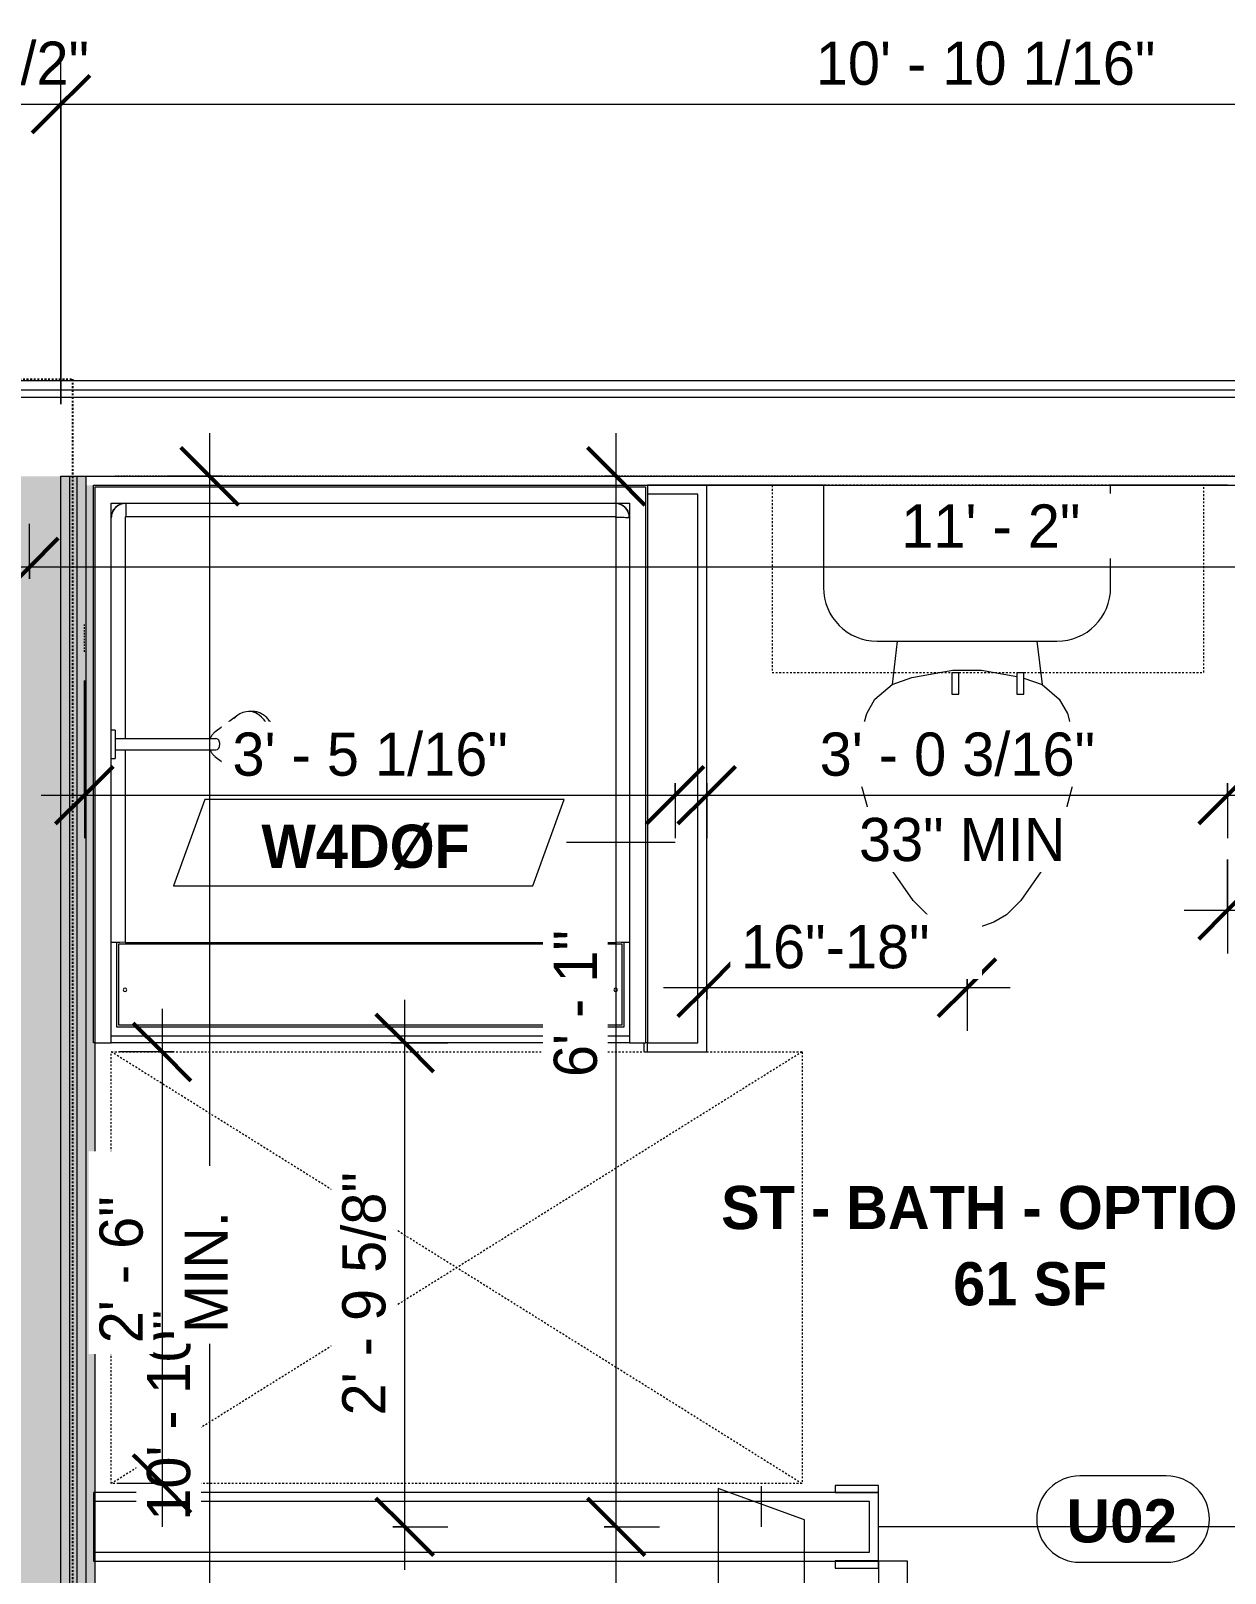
# Model space of a CAD drawing. Header units: inches. Extents: x -4058 to -1781, y 9814 to 12264.
# Drawn here: x -3338.6 to -3255.6, y 10297.8 to 10405 of the extents above; entities that cross this region are included whole.
import ezdxf

# ---------------------------------------------------------------- set-up
doc = ezdxf.new("R2010")
doc.units = ezdxf.units.IN
doc.header["$MEASUREMENT"] = 0
for name, pattern in [('Dash', [0.25, 0.125, -0.125]), ('Dash 3_32_', [0.1875, 0.09375, -0.09375]), ('Dash_2_', [0.25, 0.125, -0.125])]:
    doc.linetypes.add(name, pattern=pattern)
for name, color, linetype, lineweight in [('0-1', 7, 'Continuous', 5), ('A-ANNO-DIMS', 211, 'Continuous', 9), ('A-ANNO-DIMS-32', 211, 'Continuous', 9), ('A-AREA-IDEN', 2, 'Continuous', 9), ('A-DETL-1', 90, 'Dash 3_32_', 9), ('A-DOOR-2', 31, 'Continuous', 9), ('A-DOOR-IDEN', 31, 'Continuous', 9), ('A-FLOR-2', 192, 'Continuous', 9), ('A-GENM', 5, 'Continuous', 9), ('A-GENM-2', 147, 'Dash', 9), ('A-WALL-1', 7, 'Continuous', 9), ('A-WALL-2', 113, 'Continuous', 9), ('A-WALL-IDEN', 211, 'Continuous', 9), ('I-WALL-2', 10, 'Continuous', 5), ('I-WALL-3', 7, 'Continuous', 9), ('P-SANR-FIXT', 6, 'Continuous', 9), ('Q-CASE', 31, 'Continuous', 9), ('Q-CASE-3', 31, 'Dash', 9)]:
    doc.layers.add(name, color=color, linetype=linetype, lineweight=lineweight)
doc.layers.add('0-3', color=250, linetype='Dash_2_')
doc.styles.add('Arial_B', font='arialbd.ttf', dxfattribs={"height": 3})
doc.styles.add('Century Gothic', font='ufonts.com_century-gothic.ttf', dxfattribs={"height": 3})
doc.styles.add('Century Gothic_B_1', font='GOTHICB.TTF', dxfattribs={"height": 3})
doc.dimstyles.new('MARKETING_DIMENSION', dxfattribs={"dimscale": 12, "dimtxt": 3.132505, "dimasz": 0.333333, "dimexe": 0.25, "dimexo": 0.166667, "dimgap": 0.041667, "dimtad": 1, "dimdec": 4, "dimrnd": 0.0625, "dimzin": 3, "dimdsep": 46, "dimlunit": 4, "dimtxsty": 'Century Gothic', "dimblk1": 'OBLIQUE', "dimblk2": 'OBLIQUE', "dimsah": 1, "dimcen": 0.09, "dimdle": 0.25, "dimazin": 0, "dimtfac": 1, "dimtdec": 4, "dimtix": 1, "dimtmove": 0, "dimatfit": 3, "dimfxl": 1, "dimtvp": 1, "dimtfill": 1, "dimfrac": 2, "dimtolj": 1, "dimtzin": 0, "dimarcsym": 2})
doc.dimstyles.new('THE_DIMENSION_STRING', dxfattribs={"dimscale": 12, "dimtxt": 3.132505, "dimasz": 0.333333, "dimexe": 0.25, "dimexo": 0.166667, "dimgap": 0.041667, "dimtad": 1, "dimdec": 4, "dimrnd": 0.0625, "dimzin": 3, "dimdsep": 46, "dimlunit": 4, "dimtxsty": 'Century Gothic', "dimblk1": 'OBLIQUE', "dimblk2": 'OBLIQUE', "dimsah": 1, "dimcen": 0.09, "dimdle": 0.25, "dimazin": 0, "dimtfac": 1, "dimtdec": 4, "dimtix": 1, "dimtmove": 0, "dimatfit": 3, "dimfxl": 1, "dimtvp": 1, "dimtfill": 1, "dimfrac": 2, "dimtolj": 1, "dimtzin": 0, "dimarcsym": 2})
doc.dimstyles.new('THE_DIMENSION_STRING_3', dxfattribs={"dimscale": 12, "dimtxt": 3.132505, "dimasz": 0.333333, "dimexe": 0.25, "dimexo": 0.166667, "dimgap": 0.041667, "dimtad": 1, "dimdec": 4, "dimrnd": 0.0625, "dimzin": 3, "dimdsep": 46, "dimlunit": 4, "dimtxsty": 'Century Gothic', "dimblk1": 'OBLIQUE', "dimblk2": 'OBLIQUE', "dimsah": 1, "dimcen": 0.09, "dimdle": 0.25, "dimazin": 0, "dimtfac": 1, "dimtdec": 4, "dimtix": 1, "dimtmove": 0, "dimatfit": 3, "dimfxl": 1, "dimtvp": 1, "dimtfill": 1, "dimfrac": 2, "dimtolj": 1, "dimtzin": 0, "dimarcsym": 2})
doc.dimstyles.new('THE_DIMENSION_STRING_4', dxfattribs={"dimscale": 12, "dimtxt": 3.132505, "dimasz": 0.333333, "dimexe": 0.25, "dimexo": 0.166667, "dimgap": 0.041667, "dimtad": 1, "dimdec": 4, "dimrnd": 0.0625, "dimzin": 3, "dimdsep": 46, "dimlunit": 4, "dimtxsty": 'Century Gothic', "dimblk1": 'OBLIQUE', "dimblk2": 'OBLIQUE', "dimsah": 1, "dimcen": 0.09, "dimdle": 0.25, "dimazin": 0, "dimtfac": 1, "dimtdec": 4, "dimtix": 1, "dimtmove": 0, "dimatfit": 3, "dimfxl": 1, "dimtvp": 1, "dimtfill": 1, "dimfrac": 2, "dimtolj": 1, "dimtzin": 0, "dimarcsym": 2})
doc.dimstyles.new('THE_DIMENSION_STRING_5', dxfattribs={"dimscale": 12, "dimtxt": 3.132505, "dimasz": 0.333333, "dimexe": 0.25, "dimexo": 0.166667, "dimgap": 0.041667, "dimtad": 1, "dimdec": 4, "dimrnd": 0.0625, "dimzin": 3, "dimdsep": 46, "dimlunit": 4, "dimtxsty": 'Century Gothic', "dimblk1": 'OBLIQUE', "dimblk2": 'OBLIQUE', "dimsah": 1, "dimcen": 0.09, "dimdle": 0.25, "dimazin": 0, "dimtfac": 1, "dimtdec": 4, "dimtix": 1, "dimtmove": 0, "dimatfit": 3, "dimfxl": 1, "dimtvp": 1, "dimtfill": 1, "dimfrac": 2, "dimtolj": 1, "dimtzin": 0, "dimarcsym": 2})

# ---------------------------------------------------------------- blocks, each defined once
blk = doc.blocks.new('CTR - 1st Phase - Common Walls_rvt-1-UNIT PLANS - 1ST FLOOR')
at = {"layer": 'I-WALL-2'}
for points in [[(-3336.54, 10017.09), (-3336.54, 10374.04), (-3342.04, 10374.04), (-3342.04, 10017.09)], [(-3336.54, 10017.09), (-3335.91, 10017.09), (-3335.91, 10374.04), (-3336.54, 10374.04), (-3336.54, 10033.34)], [(-3335.91, 10017.09), (-3335.41, 10017.09), (-3335.41, 10374.04), (-3335.91, 10374.04), (-3335.91, 10033.34)], [(-3334.79, 10017.09), (-3334.79, 10374.04), (-3335.41, 10374.04), (-3335.41, 10017.09)], [(-3334.79, 10017.09), (-3334.16, 10017.09), (-3334.16, 10334.66), (-3334.29, 10334.66), (-3334.29, 10373.41), (-3334.79, 10373.41), (-3334.79, 10033.34)]]:
    blk.add_hatch(color=256, dxfattribs=at).paths.add_polyline_path(points, flags=0)
at = {"layer": 'A-WALL-1'}
for p, q in [((-3412.76, 10380.04), (-3207.1, 10380.04)), ((-3412.76, 10379.54), (-3207.1, 10379.54)), ((-3336.54, 10374.04), (-3335.91, 10374.04)), ((-3336.54, 10373.41), (-3336.54, 10374.04)), ((-3336.54, 10374.04), (-3335.91, 10374.04)), ((-3335.91, 10374.04), (-3335.41, 10374.04)), ((-3335.91, 10373.41), (-3335.91, 10374.04)), ((-3335.91, 10374.04), (-3335.41, 10374.04)), ((-3335.41, 10374.04), (-3334.79, 10374.04)), ((-3335.41, 10373.41), (-3335.41, 10374.04)), ((-3335.41, 10374.04), (-3334.79, 10374.04)), ((-3334.79, 10373.41), (-3334.79, 10374.04)), ((-3334.79, 10374.04), (-3207.1, 10374.04)), ((-3336.54, 10017.09), (-3336.54, 10373.41)), ((-3335.91, 10017.09), (-3335.91, 10373.41)), ((-3335.41, 10017.09), (-3335.41, 10373.41)), ((-3334.79, 10017.09), (-3334.79, 10373.41))]:
    blk.add_line(p, q, dxfattribs=at)
at = {"layer": 'I-WALL-3'}
for p, q in [((-3207.1, 10380.66), (-3412.76, 10380.66)), ((-3295.79, 10373.41), (-3207.1, 10373.41)), ((-3334.16, 10017.09), (-3334.16, 10334.66))]:
    blk.add_line(p, q, dxfattribs=at)
blk = doc.blocks.new('SWING - SINGLE - FLUSH - SWING - FLUSH - 2-10 x 6-8 - PRIVACY-4202129-UNIT PLANS - 1ST FLOOR')
at = {"layer": 'A-DOOR-2'}
for p, q in [((15, 2.37), (15, 36.38)), ((17, 36.38), (15, 36.38)), ((17, 2.37), (17, 36.38)), ((-17, 2.87), (-20, 2.87)), ((-20, 2.87), (-20, 2.37)), ((-20, 2.37), (-17, 2.37)), ((-17, 2.37), (-17, 2.87)), ((17, 2.37), (15, 2.37)), ((20, 2.87), (17, 2.87)), ((17, 2.87), (17, 2.37)), ((17, 2.37), (20, 2.37)), ((20, 2.37), (20, 2.87)), ((-17, -2.38), (-20, -2.38)), ((-20, -2.38), (-20, -2.88)), ((-20, -2.88), (-17, -2.88)), ((-17, -2.88), (-17, -2.38)), ((20, -2.38), (17, -2.38)), ((17, -2.38), (17, -2.88)), ((17, -2.88), (20, -2.88)), ((20, -2.88), (20, -2.38))]:
    blk.add_line(p, q, dxfattribs=at)
blk.add_arc((17, 2.37), 34.07, 93.3657, 180, dxfattribs=at)
blk = doc.blocks.new('Toilet-Domestic-3D - Toilet-Domestic-3D-3234795-UNIT PLANS - 1ST FLOOR')
at = {"layer": 'P-SANR-FIXT'}
for p, q in [((-1.87, 11.5), (-0.5, 12)), ((-0.5, 12), (0.5, 12)), ((0.5, 12), (1.87, 11.5)), ((-3.74, 10), (-2.74, 11)), ((-2.74, 11), (-1.87, 11.5)), ((1.87, 11.5), (2.74, 11)), ((2.74, 11), (3.74, 10)), ((-5.13, 8), (-3.74, 10)), ((3.74, 10), (5.13, 8)), ((-6.06, 6), (-5.13, 8)), ((5.13, 8), (6.06, 6)), ((-6.79, 4), (-6.06, 6)), ((6.06, 6), (6.79, 4)), ((-7.33, 1.99), (-6.79, 4)), ((6.79, 4), (7.33, 1.99)), ((-7.5, 0), (-7.33, 1.99)), ((7.33, 1.99), (7.5, 0)), ((-7.41, -1), (-7.5, 0)), ((-7.24, -2), (-7.41, -1)), ((7.41, -1), (7.24, -2)), ((7.5, 0), (7.41, -1)), ((-6.97, -3), (-7.24, -2)), ((7.24, -2), (6.97, -3)), ((-6.4, -4), (-6.97, -3)), ((6.97, -3), (6.4, -4)), ((-5.21, -5), (-6.4, -4)), ((6.4, -4), (5.21, -5)), ((-3.94, -5.46), (-5.21, -5)), ((-4.86, -8.02), (-5.21, -5)), ((5.21, -5), (3.84, -5.5)), ((4.86, -8.02), (5.21, -5)), ((-1, -6), (-3.45, -5.57)), ((1, -6), (-1, -6)), ((3.84, -5.5), (1, -6)), ((6.25, -8.02), (-6.25, -8.02)), ((-9.98, -11.75), (-9.98, -18.86)), ((9.98, -18.86), (9.98, -11.75))]:
    blk.add_line(p, q, dxfattribs=at)
for centre, start, end in [((-6.25, -11.75), 90, 180), ((6.25, -11.75), 0, 90)]:
    blk.add_arc(centre, 3.73, start, end, dxfattribs=at)
blk = doc.blocks.new('ADA Clearances - 30_x48_-V46-UNIT PLANS - 1ST FLOOR')
at = {"layer": 'A-GENM-2'}
for p, q in [((15, 24), (-15, -24)), ((-15, 24), (15, -24)), ((-15, 17.37), (-15, 24)), ((-15, 24), (15, 24)), ((15, 24), (15, -24)), ((-15, -24), (-15, 13)), ((15, -24), (-15, -24))]:
    blk.add_line(p, q, dxfattribs=at)
blk = doc.blocks.new('300 Series Wall Hung Cabinet_326 - 30_-2909952-UNIT PLANS - 1ST FLOOR')
at = {"layer": 'Q-CASE'}
for p, q in [((-2.5, -13.19), (-2.01, -13.19)), ((-2.5, -13.19), (-2.5, -14.69)), ((-2.01, -14.69), (-2.01, -13.19)), ((2, -13.19), (2.49, -13.19)), ((2, -13.19), (2, -14.69)), ((2.49, -14.69), (2.49, -13.19)), ((-2.5, -14.69), (-2.01, -14.69)), ((2, -14.69), (2.49, -14.69))]:
    blk.add_line(p, q, dxfattribs=at)
at = {"layer": 'Q-CASE-3'}
for p, q in [((15, -0.19), (-15, -0.19)), ((-15, -0.19), (-15, -13.19)), ((15, -13.19), (15, -0.19)), ((-15, -13.19), (15, -13.19))]:
    blk.add_line(p, q, dxfattribs=at)
blk = doc.blocks.new('The Shower - The Shower-V143-UNIT PLANS - 1ST FLOOR')
at = {"layer": 'P-SANR-FIXT'}
for p, q in [((0, 39.25), (0.12, 39.25)), ((0, 0.5), (0, 39.25)), ((1.25, 39.25), (0.12, 39.25)), ((0.12, 0.62), (0.12, 39.25)), ((1.25, 39.25), (37.25, 39.25)), ((1.25, 38.75), (1.25, 39.25)), ((1.25, 1.75), (1.25, 39.25)), ((37.25, 38.75), (1.25, 38.75)), ((37.25, 39.25), (37.25, 38.75)), ((38.38, 39.25), (37.25, 39.25)), ((37.25, 39.25), (37.25, 19.48)), ((38.38, 39.25), (38.5, 39.25)), ((38.38, 39.25), (38.38, 0.62)), ((38.5, 39.25), (38.5, 0.5)), ((1.62, 38.13), (1.62, 32.27)), ((36.88, 38.13), (1.62, 38.13)), ((36.75, 38), (1.75, 38)), ((1.75, 38), (1.75, 32.38)), ((36.75, 32.38), (36.75, 38)), ((36.88, 32.27), (36.88, 38.13)), ((1.75, 32.38), (36.75, 32.38)), ((2.2, 2.75), (2.2, 32.27)), ((36.3, 32.27), (2.2, 32.27)), ((36.3, 18.89), (36.3, 32.27)), ((36.3, 2.75), (36.3, 18.11)), ((37.25, 17.52), (37.25, 1.75)), ((1.28, 2.51), (1.3, 2.43)), ((1.4, 2.23), (1.42, 2.2)), ((2.25, 2.7), (36.25, 2.7)), ((37.08, 2.2), (37.1, 2.23)), ((37.2, 2.43), (37.22, 2.51)), ((37.25, 1.75), (1.25, 1.75)), ((1.51, 2.08), (1.58, 2.01)), ((1.7, 1.92), (1.73, 1.9)), ((1.93, 1.8), (2.01, 1.78)), ((2.25, 1.77), (36.25, 1.77)), ((36.25, 1.75), (36.25, 1.77)), ((36.49, 1.78), (36.57, 1.8)), ((36.77, 1.9), (36.8, 1.92)), ((36.92, 2.01), (36.99, 2.08)), ((38.5, 0.5), (0, 0.5)), ((38.38, 0.62), (0.12, 0.62))]:
    blk.add_line(p, q, dxfattribs=at)
for centre, radius, start, end in [((2.2, 35.56), 0.125, 0, 180), ((2.2, 35.56), 0.125, 180, 0), ((36.3, 35.56), 0.125, 0, 180), ((36.3, 35.56), 0.125, 180, 0), ((2.25, 2.75), 1, 180, 270), ((36.25, 2.75), 1, 270, 0)]:
    blk.add_arc(centre, radius, start, end, dxfattribs=at)
for centre, major_axis, start_param, end_param in [((2.2, 32.28), (-0.95, 0), 0, 1.570796), ((36.3, 32.28), (0.95, 0), 4.712389, 6.283185)]:
    blk.add_ellipse(centre, major_axis=major_axis, ratio=0.019505, start_param=start_param, end_param=end_param, dxfattribs=at)
for points, knots in [([(1.25, 2.77), (1.25, 2.77), (1.27, 2.76), (1.4, 2.76), (1.64, 2.75), (1.95, 2.75), (2.12, 2.75), (2.2, 2.75)], [-1, -1, -1, -1, -0.833333, -0.666667, -0.333333, -0.166667, 0, 0, 0, 0]), ([(1.25, 2.77), (1.25, 2.7), (1.26, 2.57), (1.34, 2.32), (1.5, 2.08), (1.67, 1.95), (1.75, 1.9)], [-1, -1, -1, -1, -0.874768, -0.749536, -0.499072, -0.333718, -0.333718, -0.333718, -0.333718]), ([(1.59, 2), (1.55, 2.04), (1.47, 2.12), (1.41, 2.21), (1.38, 2.25)], [0.4597287, 0.4597287, 0.4597287, 0.4597287, 0.5714286, 0.666048, 0.666048, 0.666048, 0.666048]), ([(2.2, 2.75), (2.2, 2.74), (2.2, 2.74), (2.2, 2.73), (2.21, 2.72), (2.21, 2.72), (2.22, 2.71), (2.23, 2.71), (2.24, 2.7), (2.24, 2.7), (2.25, 2.7), (2.25, 2.7)], [-1, -1, -1, -1, -0.833333, -0.75, -0.666667, -0.583333, -0.416667, -0.291667, -0.208333, -0.083333, 0, 0, 0, 0]), ([(36.25, 1.77), (36.32, 1.77), (36.45, 1.78), (36.7, 1.86), (36.98, 2.04), (37.16, 2.32), (37.24, 2.57), (37.25, 2.7), (37.25, 2.77)], [-1, -1, -1, -1, -0.874768, -0.749536, -0.499072, -0.248608, -0.123376, 0.001856, 0.001856, 0.001856, 0.001856]), ([(36.25, 2.7), (36.26, 2.7), (36.26, 2.7), (36.27, 2.7), (36.28, 2.71), (36.28, 2.71), (36.29, 2.72), (36.29, 2.73), (36.3, 2.74), (36.3, 2.74), (36.3, 2.75), (36.3, 2.75)], [-1, -1, -1, -1, -0.833333, -0.75, -0.666667, -0.583333, -0.416667, -0.291667, -0.208333, -0.083333, 0, 0, 0, 0]), ([(36.25, 1.8), (36.25, 1.82), (36.25, 1.91), (36.25, 2.14), (36.25, 2.45), (36.25, 2.62), (36.25, 2.7)], [-0.8333333, -0.8333333, -0.8333333, -0.8333333, -0.6666667, -0.3333333, -0.1666667, 0, 0, 0, 0]), ([(37.19, 2.42), (37.18, 2.38), (37.16, 2.33), (37.13, 2.27), (37.12, 2.25)], [0.2167295, 0.2167295, 0.2167295, 0.2167295, 0.2857143, 0.332096, 0.332096, 0.332096, 0.332096]), ([(1.75, 1.9), (1.79, 1.88), (1.89, 1.83), (2.06, 1.78), (2.19, 1.77), (2.25, 1.77)], [-0.332096, -0.332096, -0.332096, -0.332096, -0.248608, -0.123376, 0.001856, 0.001856, 0.001856, 0.001856]), ([(2.25, 1.75), (2.17, 1.75), (2.03, 1.77), (1.86, 1.82), (1.77, 1.87), (1.75, 1.88)], [0, 0, 0, 0, 0.1428571, 0.2857143, 0.332096, 0.332096, 0.332096, 0.332096]), ([(36.75, 1.88), (36.7, 1.85), (36.59, 1.8), (36.42, 1.76), (36.31, 1.75), (36.25, 1.75)], [0.6665409, 0.6665409, 0.6665409, 0.6665409, 0.7857143, 0.8928571, 1, 1, 1, 1]), ([(37.01, 2.11), (36.97, 2.05), (36.89, 1.97), (36.79, 1.91), (36.75, 1.88)], [0.4462442, 0.4462442, 0.4462442, 0.4462442, 0.5714286, 0.666048, 0.666048, 0.666048, 0.666048])]:
    blk.add_open_spline(points, degree=3, knots=knots, dxfattribs=at)
for points in [[(1.25, 2.71), (1.25, 2.72), (1.25, 2.74), (1.25, 2.75)], [(1.38, 2.25), (1.37, 2.27), (1.36, 2.3), (1.35, 2.32)], [(37.12, 2.25), (37.09, 2.21), (37.07, 2.18), (37.05, 2.15)], [(37.25, 2.75), (37.25, 2.72), (37.25, 2.7), (37.25, 2.67)], [(1.75, 1.88), (1.71, 1.91), (1.67, 1.94), (1.63, 1.97)]]:
    blk.add_open_spline(points, degree=3, dxfattribs=at)
blk = doc.blocks.new('Shower Head - Shower Head-3265626-UNIT PLANS - 1ST FLOOR')
at = {"layer": 'P-SANR-FIXT'}
for p, q in [((-0.98, 0), (-0.98, -0.26)), ((-0.98, 0), (0.98, 0)), ((0.98, -0.26), (-0.98, -0.26)), ((-0.39, -0.26), (-0.39, -1)), ((0.39, -1), (0.39, -0.26)), ((0.98, -0.26), (0.98, 0)), ((-0.39, -6.01), (-0.39, -7.27)), ((0.39, -7.27), (0.39, -6.01)), ((-0.84, -7.19), (-2.02, -8.78)), ((2.02, -8.78), (0.84, -7.19)), ((-2.28, -9.54), (-2.28, -9.81)), ((2.28, -9.81), (2.28, -9.54))]:
    blk.add_line(p, q, dxfattribs=at)
at = {"layer": 'P-SANR-FIXT', "flags": 128}
for points in [[(-0.39, -1), (-0.39, -1.29), (-0.39, -1.57), (-0.39, -1.85), (-0.39, -2.13), (-0.39, -2.41), (-0.39, -2.69), (-0.39, -2.96), (-0.39, -3.23), (-0.39, -3.5), (-0.39, -3.76), (-0.39, -4.02), (-0.39, -4.27), (-0.39, -4.52), (-0.39, -4.77), (-0.39, -5), (-0.39, -5.23), (-0.39, -5.46), (-0.39, -5.67), (-0.39, -5.88), (-0.39, -6.01)], [(0.39, -6.01), (0.39, -5.81), (0.39, -5.6), (0.39, -5.38), (0.39, -5.15), (0.39, -4.92), (0.39, -4.68), (0.39, -4.43), (0.39, -4.18), (0.39, -3.93), (0.39, -3.67), (0.39, -3.4), (0.39, -3.13), (0.39, -2.86), (0.39, -2.59), (0.39, -2.31), (0.39, -2.03), (0.39, -1.75), (0.39, -1.46), (0.39, -1.18), (0.39, -1)], [(-0.39, -6.87), (-0.43, -6.88), (-0.46, -6.9), (-0.49, -6.91), (-0.52, -6.93), (-0.55, -6.94), (-0.58, -6.96), (-0.61, -6.98), (-0.64, -7), (-0.67, -7.03), (-0.7, -7.05), (-0.73, -7.07), (-0.76, -7.1), (-0.78, -7.13), (-0.81, -7.16), (-0.83, -7.19), (-0.84, -7.19)], [(0.84, -7.19), (0.81, -7.16), (0.79, -7.13), (0.76, -7.1), (0.73, -7.08), (0.7, -7.05), (0.68, -7.03), (0.65, -7.01), (0.62, -6.98), (0.59, -6.97), (0.56, -6.95), (0.53, -6.93), (0.49, -6.91), (0.46, -6.9), (0.43, -6.89), (0.4, -6.87)], [(-2.28, -9.81), (-2.28, -9.88), (-2.28, -9.95), (-2.27, -10.02), (-2.25, -10.09), (-2.24, -10.16), (-2.21, -10.23), (-2.19, -10.3), (-2.16, -10.36), (-2.13, -10.43), (-2.09, -10.49), (-2.05, -10.55), (-2.01, -10.61), (-1.97, -10.67), (-1.92, -10.73), (-1.86, -10.79), (-1.81, -10.84), (-1.75, -10.89), (-1.69, -10.94), (-1.63, -10.99), (-1.57, -11.04), (-1.5, -11.08), (-1.43, -11.12), (-1.36, -11.16), (-1.28, -11.2), (-1.21, -11.24), (-1.13, -11.27), (-1.05, -11.3), (-0.97, -11.33), (-0.89, -11.36), (-0.81, -11.38), (-0.72, -11.4), (-0.64, -11.42), (-0.55, -11.44), (-0.47, -11.45), (-0.38, -11.46), (-0.29, -11.47), (-0.2, -11.48), (-0.11, -11.49), (-0.02, -11.49), (0, -11.49)], [(0, -11.49), (0.09, -11.49), (0.18, -11.48), (0.27, -11.48), (0.35, -11.47), (0.44, -11.46), (0.53, -11.44), (0.62, -11.43), (0.7, -11.41), (0.79, -11.39), (0.87, -11.36), (0.95, -11.34), (1.03, -11.31), (1.11, -11.28), (1.19, -11.25), (1.26, -11.21), (1.34, -11.17), (1.41, -11.13), (1.48, -11.09), (1.55, -11.05), (1.61, -11), (1.68, -10.95), (1.74, -10.9), (1.8, -10.85), (1.85, -10.8), (1.9, -10.74), (1.95, -10.69), (2, -10.63), (2.04, -10.57), (2.08, -10.51), (2.12, -10.44), (2.15, -10.38), (2.18, -10.31), (2.21, -10.25), (2.23, -10.18), (2.25, -10.11), (2.26, -10.04), (2.27, -9.97), (2.28, -9.9), (2.28, -9.83), (2.28, -9.81)]]:
    blk.add_lwpolyline(points, dxfattribs=at)
at = {"layer": 'P-SANR-FIXT'}
for centre, major_axis, start_param, end_param in [((0, -7.27), (0.394, 0), 3.141593, 4.712389), ((0, -7.27), (-0.394, 0), 1.570796, 3.141593), ((0, -9.54), (2.28, 0), 2.468394, 4.712389), ((0, -9.54), (-2.28, 0), 1.570796, 3.814791)]:
    blk.add_ellipse(centre, major_axis=major_axis, ratio=0.707107, start_param=start_param, end_param=end_param, dxfattribs=at)
blk = doc.blocks.new('DIMBLOCK69-UNIT PLANS - 1ST FLOOR')
at = {"layer": 'A-ANNO-DIMS-32'}
for p, q in [((-3255.47, 10347.41), (-3255.47, 10340.88)), ((-3255.47, 10343.88), (-3255.47, 10347.41)), ((-3207.47, 10347.41), (-3207.47, 10340.88)), ((-3207.47, 10343.88), (-3207.47, 10347.41)), ((-3258.47, 10343.88), (-3204.47, 10343.88))]:
    blk.add_line(p, q, dxfattribs=at)
at = {"layer": 'A-ANNO-DIMS-32', "lineweight": 50}
for p, q in [((-3255.47, 10343.88), (-3253.47, 10345.88)), ((-3207.47, 10343.88), (-3205.47, 10345.88)), ((-3255.47, 10343.88), (-3257.47, 10341.88)), ((-3207.47, 10343.88), (-3209.47, 10341.88))]:
    blk.add_line(p, q, dxfattribs=at)
at = {"layer": 'A-ANNO-DIMS-32', "color": 0, "insert": (-3236.72, 10348.23), "char_height": 3, "width": 12.5897, "attachment_point": 1, "line_spacing_factor": 0.984502, "style": 'Century Gothic', "bg_fill": 3, "box_fill_scale": 1.25, "bg_fill_color": 256, "bg_fill_true_color": 13158600, "bg_fill_transparency": 0}
blk.add_mtext('4\' - 0"', dxfattribs=at)
blk = doc.blocks.new('_Oblique')
at = {"color": 0, "linetype": 'ByBlock', "lineweight": -2}
blk.add_line((-0.5, -0.5), (0.5, 0.5), dxfattribs=at)
blk = doc.blocks.new('DIMBLOCK105-UNIT PLANS - 1ST FLOOR')
at = {"layer": 'A-ANNO-DIMS-32'}
for p, q in [((-3326.21, 10377.04), (-3326.21, 10241.04)), ((-3325.38, 10374.04), (-3329.21, 10374.04)), ((-3326.21, 10374.04), (-3325.38, 10374.04)), ((-3340.76, 10244.04), (-3323.21, 10244.04)), ((-3326.21, 10244.04), (-3340.76, 10244.04))]:
    blk.add_line(p, q, dxfattribs=at)
at = {"layer": 'A-ANNO-DIMS-32', "lineweight": 50}
for p, q in [((-3326.21, 10374.04), (-3328.21, 10376.04)), ((-3326.21, 10374.04), (-3324.21, 10372.04)), ((-3326.21, 10244.04), (-3328.21, 10246.04)), ((-3326.21, 10244.04), (-3324.21, 10242.04))]:
    blk.add_line(p, q, dxfattribs=at)
at = {"layer": 'A-ANNO-DIMS-32', "color": 0, "insert": (-3330.56, 10301.46), "char_height": 3, "width": 18.1984, "attachment_point": 1, "rotation": 90, "line_spacing_factor": 0.984502, "style": 'Century Gothic', "bg_fill": 3, "box_fill_scale": 1.25, "bg_fill_color": 256, "bg_fill_true_color": 13158600, "bg_fill_transparency": 0}
blk.add_mtext('10\' - 10"', dxfattribs=at)
blk = doc.blocks.new('DIMBLOCK283-UNIT PLANS - 1ST FLOOR')
at = {"layer": 'A-ANNO-DIMS-32', "lineweight": 50}
for p, q in [((-3291.66, 10351.88), (-3289.66, 10353.88)), ((-3255.47, 10351.88), (-3253.47, 10353.88)), ((-3291.66, 10351.88), (-3293.66, 10349.88)), ((-3255.47, 10351.88), (-3257.47, 10349.88))]:
    blk.add_line(p, q, dxfattribs=at)
at = {"layer": 'A-ANNO-DIMS-32'}
for p, q in [((-3291.66, 10352.71), (-3291.66, 10348.88)), ((-3291.66, 10351.88), (-3291.66, 10352.71)), ((-3255.47, 10352.71), (-3255.47, 10348.88)), ((-3255.47, 10351.88), (-3255.47, 10352.71)), ((-3294.66, 10351.88), (-3252.47, 10351.88))]:
    blk.add_line(p, q, dxfattribs=at)
at = {"layer": 'A-ANNO-DIMS-32', "color": 0, "char_height": 3, "attachment_point": 1, "line_spacing_factor": 0.984502, "style": 'Century Gothic', "bg_fill": 3, "box_fill_scale": 1.25, "bg_fill_color": 256, "bg_fill_true_color": 13158600, "bg_fill_transparency": 0}
for s, insert, width in [('3\' - 0 3/16"', (-3283.81, 10356.23), 24.5827), ('33" MIN', (-3281.08, 10350.3), 18.0194)]:
    blk.add_mtext(s, dxfattribs=dict(at, insert=insert, width=width))
blk = doc.blocks.new('Wall Tag - Arch Wall-3956453-UNIT PLANS - 1ST FLOOR')
at = {"layer": 'A-WALL-IDEN'}
for p, q in [((-0.3561, 0.0937), (-0.4244, -0.0937)), ((0.4244, 0.0937), (-0.3561, 0.0937)), ((0.3561, -0.0937), (0.4244, 0.0937)), ((-0.4244, -0.0937), (0.3561, -0.0937))]:
    blk.add_line(p, q, dxfattribs=at)
blk = doc.blocks.new('Door Tag - Type Mark-2601225-UNIT PLANS - 1ST FLOOR')
at = {"layer": 'A-DOOR-IDEN'}
for p, q in [((0.09375, 0.09375), (-0.09375, 0.09375)), ((-0.09375, -0.09375), (0.09375, -0.09375))]:
    blk.add_line(p, q, dxfattribs=at)
for centre, start, end in [((-0.09375, 0), 90, 270), ((0.09375, 0), 270, 90)]:
    blk.add_arc(centre, 0.09375, start, end, dxfattribs=at)
blk = doc.blocks.new('DIMBLOCK757-UNIT PLANS - 1ST FLOOR')
at = {"layer": 'A-ANNO-DIMS-32'}
for p, q in [((-3312.65, 10298.04), (-3312.65, 10337.66)), ((-3313.6, 10334.66), (-3309.65, 10334.66)), ((-3312.65, 10334.66), (-3313.6, 10334.66)), ((-3313.48, 10301.04), (-3309.65, 10301.04)), ((-3312.65, 10301.04), (-3313.48, 10301.04))]:
    blk.add_line(p, q, dxfattribs=at)
at = {"layer": 'A-ANNO-DIMS-32', "lineweight": 50}
for p, q in [((-3312.65, 10334.66), (-3314.65, 10336.66)), ((-3312.65, 10334.66), (-3310.65, 10332.66)), ((-3312.65, 10301.04), (-3314.65, 10303.04)), ((-3312.65, 10301.04), (-3310.65, 10299.04))]:
    blk.add_line(p, q, dxfattribs=at)
at = {"layer": 'A-ANNO-DIMS-32', "color": 0, "insert": (-3316.99, 10308.78), "char_height": 3, "width": 21.7784, "attachment_point": 1, "rotation": 90, "line_spacing_factor": 0.984502, "style": 'Century Gothic', "bg_fill": 3, "box_fill_scale": 1.25, "bg_fill_color": 256, "bg_fill_true_color": 13158600, "bg_fill_transparency": 0}
blk.add_mtext('2\' - 9 5/8"', dxfattribs=at)
blk = doc.blocks.new('DIMBLOCK920-UNIT PLANS - 1ST FLOOR')
at = {"layer": 'A-ANNO-DIMS-32'}
for p, q in [((-3342.04, 10379.04), (-3342.04, 10402.89)), ((-3336.54, 10379.04), (-3336.54, 10402.89)), ((-3342.04, 10399.89), (-3336.54, 10399.89)), ((-3342.04, 10399.89), (-3342.04, 10379.04)), ((-3336.54, 10399.89), (-3336.54, 10379.04))]:
    blk.add_line(p, q, dxfattribs=at)
at = {"layer": 'A-ANNO-DIMS-32', "lineweight": 50}
for p, q in [((-3342.04, 10399.89), (-3340.04, 10401.89)), ((-3336.54, 10399.89), (-3334.54, 10401.89)), ((-3342.04, 10399.89), (-3344.04, 10397.89)), ((-3336.54, 10399.89), (-3338.54, 10397.89))]:
    blk.add_line(p, q, dxfattribs=at)
at = {"layer": 'A-ANNO-DIMS-32', "color": 0, "insert": (-3344.93, 10404.24), "char_height": 3, "width": 13.5444, "attachment_point": 1, "line_spacing_factor": 0.984502, "style": 'Century Gothic', "bg_fill": 3, "box_fill_scale": 1.25, "bg_fill_color": 256, "bg_fill_true_color": 13158600, "bg_fill_transparency": 0}
blk.add_mtext('5 1/2"', dxfattribs=at)
blk = doc.blocks.new('DIMBLOCK921-UNIT PLANS - 1ST FLOOR')
at = {"layer": 'A-ANNO-DIMS-32'}
for p, q in [((-3336.54, 10379.04), (-3336.54, 10402.89)), ((-3206.47, 10379.04), (-3206.47, 10402.89)), ((-3336.54, 10399.89), (-3206.47, 10399.89)), ((-3336.54, 10399.89), (-3336.54, 10379.04)), ((-3206.47, 10399.89), (-3206.47, 10379.04))]:
    blk.add_line(p, q, dxfattribs=at)
at = {"layer": 'A-ANNO-DIMS-32', "lineweight": 50}
for p, q in [((-3336.54, 10399.89), (-3334.54, 10401.89)), ((-3206.47, 10399.89), (-3204.47, 10401.89)), ((-3336.54, 10399.89), (-3338.54, 10397.89)), ((-3206.47, 10399.89), (-3208.47, 10397.89))]:
    blk.add_line(p, q, dxfattribs=at)
at = {"layer": 'A-ANNO-DIMS-32', "color": 0, "insert": (-3284.08, 10404.24), "char_height": 3, "width": 30.1914, "attachment_point": 1, "line_spacing_factor": 0.984502, "style": 'Century Gothic', "bg_fill": 3, "box_fill_scale": 1.25, "bg_fill_color": 256, "bg_fill_true_color": 13158600, "bg_fill_transparency": 0}
blk.add_mtext('10\' - 10 1/16"', dxfattribs=at)
blk = doc.blocks.new('DIMBLOCK1244-UNIT PLANS - 1ST FLOOR')
at = {"layer": 'A-ANNO-DIMS-32'}
for p, q in [((-3291.66, 10337.67), (-3291.66, 10341.5)), ((-3273.57, 10340.56), (-3273.57, 10335.5)), ((-3273.57, 10338.5), (-3273.57, 10340.56)), ((-3270.57, 10338.5), (-3294.66, 10338.5)), ((-3291.66, 10338.5), (-3291.66, 10337.67))]:
    blk.add_line(p, q, dxfattribs=at)
at = {"layer": 'A-ANNO-DIMS-32', "lineweight": 50}
for p, q in [((-3291.66, 10338.5), (-3289.66, 10340.5)), ((-3273.57, 10338.5), (-3271.57, 10340.5)), ((-3291.66, 10338.5), (-3293.66, 10336.5)), ((-3273.57, 10338.5), (-3275.57, 10336.5))]:
    blk.add_line(p, q, dxfattribs=at)
at = {"layer": 'A-ANNO-DIMS-32', "color": 0, "insert": (-3289.28, 10342.85), "char_height": 3, "width": 15.9907, "attachment_point": 1, "line_spacing_factor": 0.984502, "style": 'Century Gothic', "bg_fill": 3, "box_fill_scale": 1.25, "bg_fill_color": 256, "bg_fill_true_color": 13158600, "bg_fill_transparency": 0}
blk.add_mtext('16"-18"', dxfattribs=at)
blk = doc.blocks.new('DIMBLOCK1245-UNIT PLANS - 1ST FLOOR')
at = {"layer": 'A-ANNO-DIMS-32'}
for p, q in [((-3334.91, 10359.85), (-3334.91, 10348.88)), ((-3334.91, 10351.88), (-3334.91, 10359.85)), ((-3293.85, 10352.71), (-3293.85, 10348.88)), ((-3293.85, 10351.88), (-3293.85, 10352.71)), ((-3337.91, 10351.88), (-3290.85, 10351.88))]:
    blk.add_line(p, q, dxfattribs=at)
at = {"layer": 'A-ANNO-DIMS-32', "lineweight": 50}
for p, q in [((-3334.91, 10351.88), (-3332.91, 10353.88)), ((-3293.85, 10351.88), (-3291.85, 10353.88)), ((-3334.91, 10351.88), (-3336.91, 10349.88)), ((-3293.85, 10351.88), (-3295.85, 10349.88))]:
    blk.add_line(p, q, dxfattribs=at)
at = {"layer": 'A-ANNO-DIMS-32', "color": 0, "insert": (-3324.62, 10356.23), "char_height": 3, "width": 24.5827, "attachment_point": 1, "line_spacing_factor": 0.984502, "style": 'Century Gothic', "bg_fill": 3, "box_fill_scale": 1.25, "bg_fill_color": 256, "bg_fill_true_color": 13158600, "bg_fill_transparency": 0}
blk.add_mtext('3\' - 5 1/16"', dxfattribs=at)
blk = doc.blocks.new('DIMBLOCK1271-UNIT PLANS - 1ST FLOOR')
at = {"layer": 'A-ANNO-DIMS-32'}
for p, q in [((-3329.51, 10337.04), (-3329.51, 10301.04)), ((-3328.68, 10334.04), (-3332.51, 10334.04)), ((-3329.51, 10334.04), (-3328.68, 10334.04)), ((-3328.68, 10304.04), (-3332.51, 10304.04)), ((-3329.51, 10304.04), (-3328.68, 10304.04))]:
    blk.add_line(p, q, dxfattribs=at)
at = {"layer": 'A-ANNO-DIMS-32', "lineweight": 50}
for p, q in [((-3329.51, 10334.04), (-3331.51, 10336.04)), ((-3329.51, 10334.04), (-3327.51, 10332.04)), ((-3329.51, 10304.04), (-3331.51, 10306.04)), ((-3329.51, 10304.04), (-3327.51, 10302.04))]:
    blk.add_line(p, q, dxfattribs=at)
at = {"layer": 'A-ANNO-DIMS-32', "color": 0, "char_height": 3, "attachment_point": 1, "rotation": 90, "line_spacing_factor": 0.984502, "style": 'Century Gothic', "bg_fill": 3, "box_fill_scale": 1.25, "bg_fill_color": 256, "bg_fill_true_color": 13158600, "bg_fill_transparency": 0}
for s, insert, width in [('2\' - 6"', (-3333.86, 10313.79), 12.5897), ('MIN.', (-3327.94, 10314.51), 10.8594)]:
    blk.add_mtext(s, dxfattribs=dict(at, insert=insert, width=width))
blk = doc.blocks.new('DIMBLOCK1335-UNIT PLANS - 1ST FLOOR')
at = {"layer": 'A-ANNO-DIMS-32', "lineweight": 50}
for p, q in [((-3297.95, 10301.04), (-3299.95, 10303.04)), ((-3297.95, 10301.04), (-3295.95, 10299.04)), ((-3297.95, 10182.04), (-3299.95, 10184.04)), ((-3297.95, 10182.04), (-3295.95, 10180.04))]:
    blk.add_line(p, q, dxfattribs=at)
at = {"layer": 'A-ANNO-DIMS-32'}
for p, q in [((-3298.78, 10301.04), (-3294.95, 10301.04)), ((-3297.95, 10301.04), (-3298.78, 10301.04)), ((-3297.95, 10179.04), (-3297.95, 10301.04)), ((-3298.78, 10182.04), (-3294.95, 10182.04)), ((-3297.95, 10182.04), (-3298.78, 10182.04))]:
    blk.add_line(p, q, dxfattribs=at)
at = {"layer": 'A-ANNO-DIMS-32', "color": 0, "insert": (-3302.29, 10235.13), "char_height": 3, "width": 15.394, "attachment_point": 1, "rotation": 90, "line_spacing_factor": 0.984502, "style": 'Century Gothic', "bg_fill": 3, "box_fill_scale": 1.25, "bg_fill_color": 256, "bg_fill_true_color": 13158600, "bg_fill_transparency": 0}
blk.add_mtext('9\' - 11"', dxfattribs=at)
blk = doc.blocks.new('DIMBLOCK1336-UNIT PLANS - 1ST FLOOR')
at = {"layer": 'A-ANNO-DIMS-32'}
for p, q in [((-3297.95, 10301.04), (-3297.95, 10377.04)), ((-3298.78, 10374.04), (-3294.95, 10374.04)), ((-3297.95, 10374.04), (-3298.78, 10374.04)), ((-3298.78, 10301.04), (-3294.95, 10301.04)), ((-3297.95, 10301.04), (-3298.78, 10301.04))]:
    blk.add_line(p, q, dxfattribs=at)
at = {"layer": 'A-ANNO-DIMS-32', "lineweight": 50}
for p, q in [((-3297.95, 10374.04), (-3299.95, 10376.04)), ((-3297.95, 10374.04), (-3295.95, 10372.04)), ((-3297.95, 10301.04), (-3299.95, 10303.04)), ((-3297.95, 10301.04), (-3295.95, 10299.04))]:
    blk.add_line(p, q, dxfattribs=at)
at = {"layer": 'A-ANNO-DIMS-32', "color": 0, "insert": (-3302.29, 10332.29), "char_height": 3, "width": 12.5897, "attachment_point": 1, "rotation": 90, "line_spacing_factor": 0.984502, "style": 'Century Gothic', "bg_fill": 3, "box_fill_scale": 1.25, "bg_fill_color": 256, "bg_fill_true_color": 13158600, "bg_fill_transparency": 0}
blk.add_mtext('6\' - 1"', dxfattribs=at)
blk = doc.blocks.new('DIMBLOCK1370-UNIT PLANS - 1ST FLOOR')
at = {"layer": 'A-ANNO-DIMS-32'}
for p, q in [((-3338.72, 10366.9), (-3338.72, 10370.73)), ((-3204.72, 10358.03), (-3204.72, 10370.73)), ((-3201.72, 10367.73), (-3341.72, 10367.73)), ((-3338.72, 10367.73), (-3338.72, 10366.9)), ((-3204.72, 10367.73), (-3204.72, 10358.03))]:
    blk.add_line(p, q, dxfattribs=at)
at = {"layer": 'A-ANNO-DIMS-32', "lineweight": 50}
for p, q in [((-3338.72, 10367.73), (-3336.72, 10369.73)), ((-3204.72, 10367.73), (-3202.72, 10369.73)), ((-3338.72, 10367.73), (-3340.72, 10365.73)), ((-3204.72, 10367.73), (-3206.72, 10365.73))]:
    blk.add_line(p, q, dxfattribs=at)
at = {"layer": 'A-ANNO-DIMS-32', "color": 0, "insert": (-3278.14, 10372.08), "char_height": 3, "width": 15.394, "attachment_point": 1, "line_spacing_factor": 0.984502, "style": 'Century Gothic', "bg_fill": 3, "box_fill_scale": 1.25, "bg_fill_color": 256, "bg_fill_true_color": 13158600, "bg_fill_transparency": 0}
blk.add_mtext('11\' - 2"', dxfattribs=at)

msp = doc.modelspace()

# ---------------------------------------------------------------- linework, layer by layer
at = {"layer": '0-3'}
for p, q in [((-3417.92374, 10380.7894), (-3335.72374, 10380.7894)), ((-3335.72374, 10380.7894), (-3335.72374, 9934.50403))]:
    msp.add_line(p, q, dxfattribs=at)
at = {"layer": 'A-DETL-1'}
for p, q in [((-3205.08554, 10374.0394), (-3332.75818, 10374.0394)), ((-3334.91124, 10361.84731), (-3334.91124, 10363.84731)), ((-3308.09874, 10334.6644), (-3311.59874, 10334.6644))]:
    msp.add_line(p, q, dxfattribs=at)
at = {"layer": 'A-FLOR-2'}
for p, q in [((-3283.54371, 10373.40981), (-3291.66131, 10373.40981)), ((-3255.47374, 10373.40981), (-3263.59127, 10373.40981)), ((-3245.72374, 10301.0394), (-3279.72374, 10301.0394))]:
    msp.add_line(p, q, dxfattribs=at)
at = {"layer": 'A-WALL-2'}
for p, q in [((-3291.66124, 10373.4144), (-3295.78624, 10373.4144)), ((-3292.28624, 10372.7894), (-3295.78624, 10372.7894)), ((-3292.28624, 10334.6644), (-3292.28624, 10372.7894)), ((-3291.66124, 10334.0394), (-3291.66124, 10373.4144)), ((-3296.03624, 10334.6644), (-3296.03624, 10334.0394)), ((-3295.78624, 10334.0394), (-3295.78624, 10334.6644)), ((-3295.78624, 10334.6644), (-3292.28624, 10334.6644)), ((-3296.03624, 10334.0394), (-3291.66124, 10334.0394)), ((-3279.72374, 10303.4144), (-3334.28624, 10303.4144)), ((-3334.28624, 10303.4144), (-3334.28624, 10298.6644)), ((-3279.72374, 10298.6644), (-3279.72374, 10303.4144)), ((-3280.34874, 10302.7894), (-3334.28624, 10302.7894)), ((-3280.34874, 10299.2894), (-3280.34874, 10302.7894)), ((-3334.28624, 10299.2894), (-3280.34874, 10299.2894)), ((-3334.28624, 10298.6644), (-3279.72374, 10298.6644))]:
    msp.add_line(p, q, dxfattribs=at)
at = {"layer": 'A-WALL-IDEN'}
msp.add_line((-3287.85543, 10301.0394), (-3287.85543, 10303.85359), dxfattribs=at)

# ---------------------------------------------------------------- block references
at = {"layer": '0-1'}
msp.add_blockref('CTR - 1st Phase - Common Walls_rvt-1-UNIT PLANS - 1ST FLOOR', (0, 0), dxfattribs=at)
at = {"layer": 'A-DOOR-2', "rotation": 180}
msp.add_blockref('SWING - SINGLE - FLUSH - SWING - FLUSH - 2-10 x 6-8 - PRIVACY-4202129-UNIT PLANS - 1ST FLOOR', (-3262.72374, 10301.0394), dxfattribs=at)
at = {"layer": 'A-DOOR-IDEN', "xscale": 31.99999999999999, "yscale": 31.99999999999999, "zscale": 31.99999999999999}
msp.add_blockref('Door Tag - Type Mark-2601225-UNIT PLANS - 1ST FLOOR', (-3262.72374, 10301.5756), dxfattribs=at)
at = {"layer": 'A-GENM', "rotation": 269.9999999998875}
msp.add_blockref('ADA Clearances - 30_x48_-V46-UNIT PLANS - 1ST FLOOR', (-3309.03624, 10319.0394), dxfattribs=at)
at = {"layer": 'A-WALL-IDEN', "xscale": 31.99999999999999, "yscale": 31.99999999999999, "zscale": 31.99999999999999, "rotation": 89.99999999999955}
msp.add_blockref('Wall Tag - Arch Wall-3956453-UNIT PLANS - 1ST FLOOR', (-3287.85543, 10290.12188), dxfattribs=at)
at = {"layer": 'P-SANR-FIXT'}
for name, p, rotation in [('The Shower - The Shower-V143-UNIT PLANS - 1ST FLOOR', (-3295.78624, 10373.9144), 180), ('Toilet-Domestic-3D - Toilet-Domestic-3D-3234795-UNIT PLANS - 1ST FLOOR', (-3273.56749, 10354.55858), 180), ('Shower Head - Shower Head-3265626-UNIT PLANS - 1ST FLOOR', (-3333.03624, 10355.4144), 90.00000000008927)]:
    msp.add_blockref(name, p, dxfattribs=dict(at, rotation=rotation))
at = {"layer": 'Q-CASE'}
msp.add_blockref('300 Series Wall Hung Cabinet_326 - 30_-2909952-UNIT PLANS - 1ST FLOOR', (-3272.11803, 10373.59731), dxfattribs=at)

# ---------------------------------------------------------------- texts
at = {"layer": 'A-AREA-IDEN', "char_height": 3, "attachment_point": 1, "style": 'Century Gothic_B_1'}
for s, insert, width in [('ST - BATH - OPTION A', (-3290.65819, 10324.7271), 51.51), ('61 SF', (-3274.5322, 10319.42996), 12.423)]:
    msp.add_mtext(s, dxfattribs=dict(at, insert=insert, width=width))
at = {"layer": 'A-DOOR-IDEN', "insert": (-3266.65562, 10302.95546), "char_height": 3, "width": 9.393, "attachment_point": 1, "style": 'Arial_B'}
msp.add_mtext('U02', dxfattribs=at)
at = {"layer": 'A-WALL-IDEN', "insert": (-3322.60588, 10349.82818), "char_height": 3, "width": 17.978, "attachment_point": 1, "style": 'Century Gothic_B_1'}
msp.add_mtext('W4DØF', dxfattribs=at)

# ---------------------------------------------------------------- next in the draw order: dimensions: what is measured, and where the dimension line sits
at = {"layer": 'A-ANNO-DIMS'}
for base, p1, p2, dimstyle, override, picture, middle in [((-3326.21144, 10244.0394), (-3323.38301, 10374.0394), (-3342.76124, 10244.0394), 'THE_DIMENSION_STRING', {"dimpost": '<>', "dimfxl": 131.436355}, 'DIMBLOCK105-UNIT PLANS - 1ST FLOOR', (-3328.2869, 10309.0394)), ((-3312.64888, 10334.6644), (-3315.4773, 10301.0394), (-3311.59874, 10334.6644), 'THE_DIMENSION_STRING_3', {"dimpost": '<>', "dimfxl": 33.847953}, 'DIMBLOCK757-UNIT PLANS - 1ST FLOOR', (-3314.89055, 10317.8519)), ((-3297.94797, 10301.0394), (-3300.7764, 10182.0394), (-3300.7764, 10301.0394), 'MARKETING_DIMENSION', {"dimpost": '<>', "dimfxl": 119}, 'DIMBLOCK1335-UNIT PLANS - 1ST FLOOR', (-3300.02343, 10241.5394))]:
    dim = msp.add_linear_dim(base=base, p1=p1, p2=p2, angle=90, dimstyle=dimstyle, override=override, dxfattribs=at)
    dim.commit()
    dim.dimension.update_dxf_attribs({"geometry": picture, "text_midpoint": middle})
dim = msp.add_linear_dim(base=(-3207.47374, 10343.88118), p1=(-3255.47374, 10349.4144), p2=(-3207.47374, 10349.4144), dimstyle='THE_DIMENSION_STRING', override={"dimpost": '<>', "dimfxl": 48}, dxfattribs=at)
dim.commit()
dim.dimension.update_dxf_attribs({"geometry": 'DIMBLOCK69-UNIT PLANS - 1ST FLOOR', "text_midpoint": (-3231.47374, 10345.95664)})
dim = msp.add_linear_dim(base=(-3291.66124, 10338.5015), p1=(-3273.56749, 10342.55858), p2=(-3291.66124, 10335.67307), text='16"-18"', dimstyle='THE_DIMENSION_STRING_5', override={"dimpost": '<>', "dimfxl": 19.359598}, dxfattribs=at)
dim.commit()
dim.dimension.update_dxf_attribs({"geometry": 'DIMBLOCK1244-UNIT PLANS - 1ST FLOOR', "text_midpoint": (-3282.61436, 10340.57696)})

# ---------------------------------------------------------------- next in the draw order: block references
at = {"layer": 'A-WALL-IDEN', "xscale": 31.99999999999999, "yscale": 31.99999999999999, "zscale": 31.99999999999999}
msp.add_blockref('Wall Tag - Arch Wall-3956453-UNIT PLANS - 1ST FLOOR', (-3315.13799, 10348.58065), dxfattribs=at)

# ---------------------------------------------------------------- next in the draw order: dimensions: what is measured, and where the dimension line sits
at = {"layer": 'A-ANNO-DIMS'}
dim = msp.add_linear_dim(base=(-3336.53624, 10399.89173), p1=(-3342.03624, 10377.0394), p2=(-3336.53624, 10377.0394), dimstyle='THE_DIMENSION_STRING_4', override={"dimpost": '<>', "dimfxl": 5.5}, dxfattribs=at)
dim.commit()
dim.dimension.update_dxf_attribs({"geometry": 'DIMBLOCK920-UNIT PLANS - 1ST FLOOR', "text_midpoint": (-3339.28624, 10402.1334)})
dim = msp.add_linear_dim(base=(-3255.47374, 10351.88118), p1=(-3291.66124, 10354.70961), p2=(-3255.47374, 10354.70961), text='<>\\X33" MIN', dimstyle='THE_DIMENSION_STRING', override={"dimpost": '<>', "dimfxl": 36.1875}, dxfattribs=at)
dim.commit()
dim.dimension.update_dxf_attribs({"geometry": 'DIMBLOCK283-UNIT PLANS - 1ST FLOOR', "text_midpoint": (-3273.56749, 10351.88118)})
dim = msp.add_linear_dim(base=(-3329.51329, 10304.0394), p1=(-3326.68487, 10334.0394), p2=(-3326.68487, 10304.0394), angle=90, text='<>\\XMIN.', dimstyle='THE_DIMENSION_STRING_5', override={"dimpost": '<>', "dimfxl": 30}, dxfattribs=at)
dim.commit()
dim.dimension.update_dxf_attribs({"geometry": 'DIMBLOCK1271-UNIT PLANS - 1ST FLOOR', "text_midpoint": (-3329.51329, 10319.0394)})

# ---------------------------------------------------------------- next in the draw order: linework, layer by layer
at = {"layer": 'A-WALL-IDEN'}
msp.add_line((-3293.84874, 10348.58065), (-3301.40629, 10348.58065), dxfattribs=at)

# ---------------------------------------------------------------- next in the draw order: dimensions: what is measured, and where the dimension line sits
at = {"layer": 'A-ANNO-DIMS'}
dim = msp.add_linear_dim(base=(-3206.47374, 10399.89173), p1=(-3336.53624, 10377.0394), p2=(-3206.47374, 10377.0394), dimstyle='THE_DIMENSION_STRING_4', override={"dimpost": '<>', "dimfxl": 130.0625}, dxfattribs=at)
dim.commit()
dim.dimension.update_dxf_attribs({"geometry": 'DIMBLOCK921-UNIT PLANS - 1ST FLOOR', "text_midpoint": (-3271.50499, 10402.1334)})

# ---------------------------------------------------------------- next in the draw order: dimensions: what is measured, and where the dimension line sits
dim = msp.add_linear_dim(base=(-3293.84874, 10351.88118), p1=(-3334.91124, 10361.84731), p2=(-3293.84874, 10354.70961), angle=0, dimstyle='THE_DIMENSION_STRING_5', override={"dimpost": '<>', "dimfxl": 41.678239}, dxfattribs=at)
dim.commit()
dim.dimension.update_dxf_attribs({"geometry": 'DIMBLOCK1245-UNIT PLANS - 1ST FLOOR', "text_midpoint": (-3314.37999, 10354.12286)})

# ---------------------------------------------------------------- next in the draw order: dimensions: what is measured, and where the dimension line sits
dim = msp.add_linear_dim(base=(-3297.94797, 10374.0394), p1=(-3300.7764, 10301.0394), p2=(-3300.7764, 10374.0394), angle=90, dimstyle='MARKETING_DIMENSION', override={"dimpost": '<>', "dimfxl": 73}, dxfattribs=at)
dim.commit()
dim.dimension.update_dxf_attribs({"geometry": 'DIMBLOCK1336-UNIT PLANS - 1ST FLOOR', "text_midpoint": (-3300.02343, 10337.5394)})

# ---------------------------------------------------------------- next in the draw order: dimensions: what is measured, and where the dimension line sits
dim = msp.add_linear_dim(base=(-3338.72374, 10367.73042), p1=(-3204.72374, 10356.03481), p2=(-3338.72374, 10364.90199), dimstyle='MARKETING_DIMENSION', override={"dimpost": '<>', "dimfxl": 134.293064}, dxfattribs=at)
dim.commit()
dim.dimension.update_dxf_attribs({"geometry": 'DIMBLOCK1370-UNIT PLANS - 1ST FLOOR', "text_midpoint": (-3271.72374, 10369.76815)})

doc.saveas('drawing.dxf')
